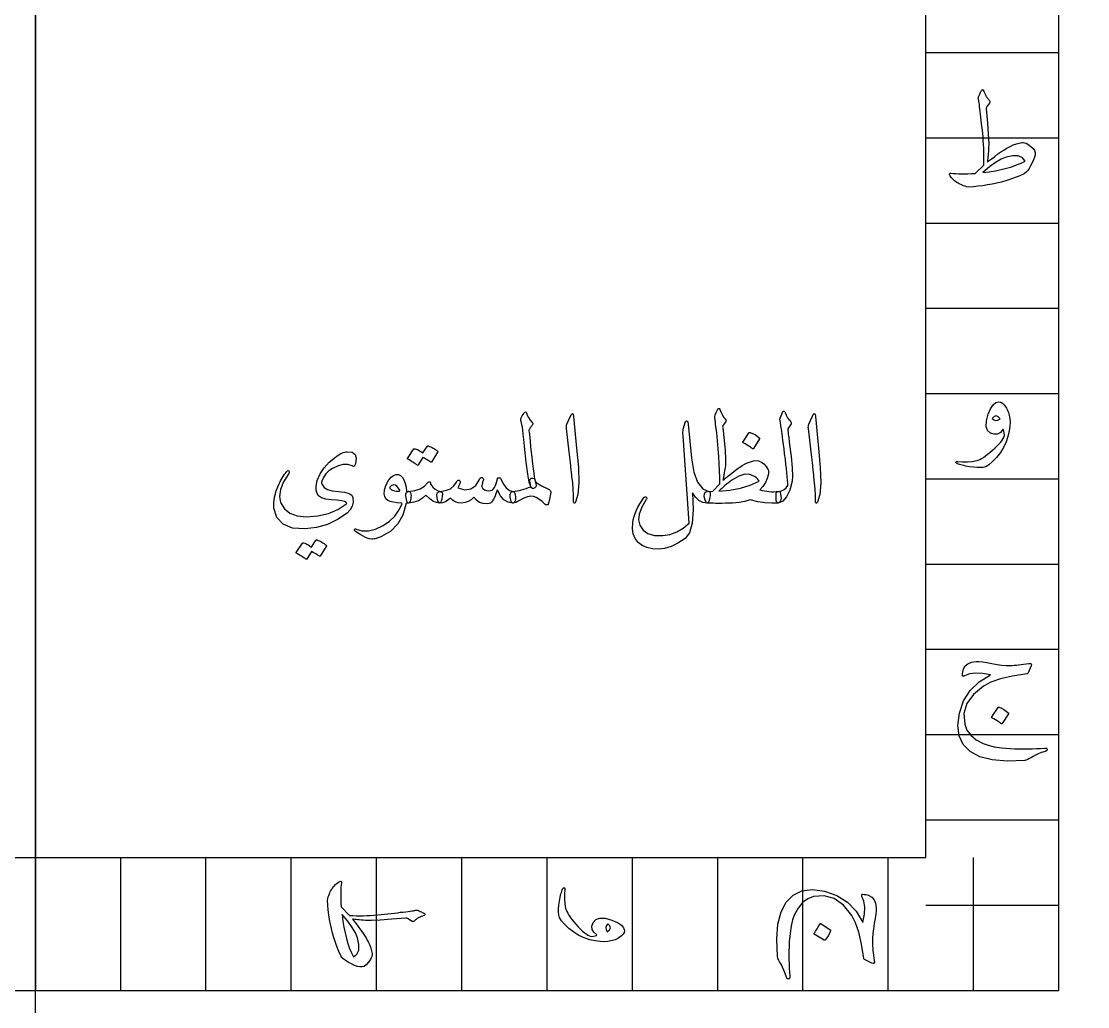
# Model space of a CAD drawing. Header units: millimetres. Extents: x -60 to 60, y -60 to 79.
# Drawn here: x -0.51 to 37.96, y -37.5 to -1.94 of the extents above; entities that cross this region are included whole.
import ezdxf

# ---------------------------------------------------------------- set-up
doc = ezdxf.new("R2010")
doc.units = ezdxf.units.MM
for name, color, linetype in [('CUT_OUTER', 1, 'Continuous'), ('ENGRAVE', 7, 'Continuous'), ('TEXT', 5, 'Continuous')]:
    doc.layers.add(name, color=color, linetype=linetype)

msp = doc.modelspace()

# ---------------------------------------------------------------- linework, layer by layer
at = {"layer": 'CUT_OUTER'}
msp.add_arc((-0.0001, -0.0001), 59.9999, 178.596765, 0.149578, dxfattribs=at)
at = {"layer": 'ENGRAVE'}
for points in [[(0, -54.3), (0, 54.3)], [(-36.924, 0), (-36.924, -36.924), (36.924, -36.924), (36.924, 0)], [(-32.1239, 0), (-32.1239, -32.1239), (32.1239, -32.1239), (32.1239, 0)], [(0, 0), (0, -36.924)], [(36.924, -3.077), (32.1239, -3.077)], [(36.924, -6.154), (32.1239, -6.154)], [(36.924, -9.231), (32.1239, -9.231)], [(36.924, -12.308), (32.1239, -12.308)], [(36.924, -15.385), (32.1239, -15.385)], [(36.924, -18.462), (32.1239, -18.462)], [(36.924, -21.539), (32.1239, -21.539)], [(36.924, -24.616), (32.1239, -24.616)], [(36.924, -27.693), (32.1239, -27.693)], [(36.924, -30.77), (32.1239, -30.77)], [(0, -36.924), (0, -32.1239)], [(0, -36.924), (0, -32.1239)], [(3.077, -36.924), (3.077, -32.1239)], [(6.154, -36.924), (6.154, -32.1239)], [(9.231, -36.924), (9.231, -32.1239)], [(12.308, -36.924), (12.308, -32.1239)], [(15.385, -36.924), (15.385, -32.1239)], [(18.462, -36.924), (18.462, -32.1239)], [(21.539, -36.924), (21.539, -32.1239)], [(24.616, -36.924), (24.616, -32.1239)], [(27.693, -36.924), (27.693, -32.1239)], [(30.77, -36.924), (30.77, -32.1239)], [(33.847, -36.924), (33.847, -32.1239)], [(36.924, -33.847), (32.1239, -33.847)]]:
    msp.add_lwpolyline(points, dxfattribs=at)
for radius in [58.8, 58.8, 57.225, 54.3, 54.3]:
    msp.add_circle((0, 0), radius, dxfattribs=at)
at = {"layer": 'TEXT'}
for points in [[(34.0269, -4.6693), (34.049, -4.6188), (34.0687, -4.5741), (34.0861, -4.5352), (34.1012, -4.5021), (34.1137, -4.4751), (34.1233, -4.4545), (34.13, -4.4403), (34.1337, -4.4324), (34.1416, -4.4223), (34.1512, -4.415), (34.1625, -4.4107), (34.1755, -4.4092), (34.1863, -4.4109), (34.1953, -4.4162), (34.2025, -4.4249), (34.2081, -4.4371), (34.2324, -4.4963), (34.2545, -4.5486), (34.2743, -4.5939), (34.2917, -4.6322), (34.3017, -4.649), (34.3132, -4.667), (34.3261, -4.6862), (34.3405, -4.7065), (34.3566, -4.728), (34.3747, -4.7506), (34.3949, -4.7744), (34.4171, -4.7994), (34.431, -4.8247), (34.4357, -4.8493), (34.431, -4.8734), (34.4171, -4.897), (34.3288, -5.0131), (34.3169, -5.032), (34.3091, -5.0514), (34.3053, -5.0714), (34.3056, -5.0921), (34.3509, -5.6033), (34.3799, -6.0176), (34.3927, -6.335), (34.3892, -6.5553), (34.3844, -6.6376), (34.3794, -6.7127), (34.374, -6.7805), (34.3683, -6.841), (34.3624, -6.8946), (34.3561, -6.9415), (34.3496, -6.9817), (34.3428, -7.0152), (34.4817, -6.9089), (34.6105, -6.8131), (34.7291, -6.7278), (34.8375, -6.6529), (34.9355, -6.5881), (35.0227, -6.5333), (35.0992, -6.4883), (35.165, -6.4531), (35.282, -6.4009), (35.3914, -6.3602), (35.4934, -6.3312), (35.5877, -6.3138), (35.6376, -6.3123), (35.6899, -6.3219), (35.7445, -6.3425), (35.8014, -6.3742), (35.914, -6.454), (35.9965, -6.5309), (36.0488, -6.605), (36.0708, -6.6761), (36.0694, -6.7554), (36.0511, -6.8445), (36.0159, -6.9435), (35.964, -7.0524), (35.9059, -7.1595), (35.8525, -7.2486), (35.8037, -7.3198), (35.7596, -7.3729), (35.669, -7.44), (35.5134, -7.5157), (35.2927, -7.6002), (35.007, -7.6934), (34.8478, -7.7396), (34.6859, -7.7805), (34.5215, -7.8162), (34.3544, -7.8467), (34.1853, -7.8723), (34.0147, -7.8932), (33.8427, -7.9094), (33.6692, -7.921), (33.6058, -7.9083), (33.5455, -7.8932), (33.4885, -7.8757), (33.4346, -7.856), (33.3834, -7.8339), (33.3342, -7.8095), (33.287, -7.7828), (33.2418, -7.7538), (33.1626, -7.6957), (33.0967, -7.6377), (33.0441, -7.5796), (33.0049, -7.5215), (32.9834, -7.4733), (32.9794, -7.4402), (32.9927, -7.4222), (33.0235, -7.4193), (33.1105, -7.4296), (33.2041, -7.4373), (33.3044, -7.4424), (33.4114, -7.4449), (33.5251, -7.4447), (33.6454, -7.442), (33.7724, -7.4366), (33.9061, -7.4286), (34.2127, -7.1267), (34.2184, -7.0053), (34.2214, -6.8828), (34.2219, -6.7591), (34.2197, -6.6343), (34.2152, -6.508), (34.2086, -6.38), (34.2001, -6.2502), (34.1895, -6.1187), (34.1776, -5.9885), (34.1651, -5.8626), (34.152, -5.7411), (34.1384, -5.6239), (34.1247, -5.5109), (34.1117, -5.4015), (34.0992, -5.296), (34.0873, -5.1943), (34.0761, -5.1), (34.0658, -5.0172), (34.0564, -4.9456), (34.0478, -4.8853), (34.0401, -4.8361), (34.0333, -4.7977), (34.0273, -4.7699), (34.0223, -4.753), (34.0191, -4.7338), (34.0188, -4.7135), (34.0214, -4.692), (34.0269, -4.6693)], [(35.021, -6.8433), (34.8413, -6.9179), (34.6412, -7.0349), (34.4209, -7.1943), (34.1802, -7.3961), (34.4135, -7.3672), (34.6348, -7.3317), (34.8443, -7.2894), (35.0419, -7.2405), (35.2273, -7.1855), (35.4002, -7.1249), (35.5606, -7.0589), (35.7085, -6.9873), (35.608, -6.8634), (35.46, -6.798), (35.2643, -6.7914), (35.021, -6.8433)], [(34.3799, -16.1208), (34.4647, -15.9239), (34.5565, -15.784), (34.6552, -15.701), (34.7608, -15.6748), (34.827, -15.6864), (34.8909, -15.7213), (34.9525, -15.7794), (35.0117, -15.8606), (35.0401, -15.9077), (35.0651, -15.9559), (35.0866, -16.0052), (35.1046, -16.0557), (35.12, -16.1077), (35.1336, -16.1614), (35.1455, -16.2169), (35.1557, -16.2741), (35.1653, -16.4015), (35.1569, -16.5516), (35.1304, -16.7244), (35.086, -16.9198), (35.0204, -17.1221), (34.9304, -17.3158), (34.816, -17.5007), (34.6772, -17.6769), (34.5318, -17.8305), (34.402, -17.9429), (34.2879, -18.014), (34.1895, -18.0439), (34.089, -18.0492), (33.9735, -18.0462), (33.8428, -18.0352), (33.6971, -18.0161), (33.6232, -18.004), (33.5548, -17.9911), (33.492, -17.9773), (33.4346, -17.9626), (33.3825, -17.9477), (33.3353, -17.933), (33.2931, -17.9186), (33.2558, -17.9046), (33.2337, -17.8924), (33.2186, -17.879), (33.2105, -17.8645), (33.2093, -17.8488), (33.2166, -17.8331), (33.2291, -17.8233), (33.2468, -17.8192), (33.2697, -17.821), (33.4488, -17.8384), (33.6239, -17.8395), (33.7949, -17.8244), (33.9619, -17.7931), (34.0134, -17.7771), (34.0704, -17.7524), (34.133, -17.719), (34.2011, -17.6769), (34.2747, -17.6261), (34.3538, -17.5666), (34.4384, -17.4984), (34.5286, -17.4215), (34.6168, -17.3419), (34.6958, -17.2658), (34.7655, -17.1933), (34.8259, -17.1242), (34.8767, -17.0583), (34.9176, -16.9953), (34.9487, -16.9352), (34.9699, -16.878), (34.9577, -16.7914), (34.9443, -16.727), (34.9298, -16.6846), (34.9141, -16.6643), (34.8198, -16.7755), (34.7132, -16.835), (34.5945, -16.8428), (34.4636, -16.799), (34.3555, -16.7043), (34.3056, -16.5598), (34.3137, -16.3652), (34.3799, -16.1208)], [(17.8488, -17.1149), (17.8781, -17.4075), (17.9057, -17.6677), (17.9316, -17.8953), (17.9557, -18.0904), (17.978, -18.2527), (17.9986, -18.3819), (18.0175, -18.478), (18.0346, -18.541), (18.0596, -18.6223), (18.0648, -18.6896), (18.0503, -18.743), (18.0161, -18.7825), (17.974, -18.8043), (17.9359, -18.8046), (17.902, -18.7834), (17.872, -18.7407), (17.8195, -18.5778), (17.764, -18.2797), (17.7057, -17.8462), (17.6444, -17.2775), (17.6227, -17.0327), (17.6038, -16.8373), (17.5878, -16.6913), (17.5748, -16.5946), (17.5237, -16.3809), (17.517, -16.3432), (17.5155, -16.3089), (17.5193, -16.2781), (17.5283, -16.2508), (17.5681, -16.1841), (17.5991, -16.1324), (17.6215, -16.0958), (17.6351, -16.0743), (17.663, -16.0427), (17.6862, -16.0314), (17.7048, -16.0404), (17.7188, -16.0697), (17.744, -16.1527), (17.7873, -16.2392), (17.8485, -16.3292), (17.9278, -16.4227), (17.9423, -16.4413), (17.9487, -16.4599), (17.947, -16.4785), (17.9371, -16.497), (17.9213, -16.5195), (17.9063, -16.5406), (17.8922, -16.5602), (17.879, -16.5783), (17.8667, -16.595), (17.8552, -16.6103), (17.8446, -16.6241), (17.8349, -16.6364), (17.821, -16.6573), (17.8117, -16.6782), (17.807, -16.6991), (17.807, -16.72), (17.8131, -16.7656), (17.8221, -16.8466), (17.834, -16.963), (17.8488, -17.1149)], [(19.2935, -16.2137), (19.3379, -16.1277), (19.3736, -16.0976), (19.4006, -16.1231), (19.4189, -16.2044), (19.5258, -17.3425), (19.5894, -18.041), (19.6036, -18.599), (19.5684, -19.0165), (19.484, -19.2935), (19.4686, -19.3162), (19.4549, -19.3283), (19.443, -19.3301), (19.4329, -19.3214), (19.4247, -19.3077), (19.4189, -19.29), (19.4154, -19.2682), (19.4143, -19.2424), (19.4143, -19.0412), (19.405, -18.8278), (19.3864, -18.6022), (19.3585, -18.3644), (19.3524, -18.3023), (19.3342, -18.1345), (19.3037, -17.861), (19.261, -17.4818), (19.1588, -16.6411), (19.1565, -16.5963), (19.1588, -16.5551), (19.1658, -16.5174), (19.1774, -16.4831)], [(25.7876, -19.2145), (25.6012, -19.2656), (25.3904, -19.3028), (25.1553, -19.326), (24.8957, -19.3353), (24.7655, -19.3371), (24.6489, -19.3376), (24.546, -19.3371), (24.4567, -19.3353), (24.3811, -19.333), (24.3191, -19.3307), (24.2708, -19.3283), (24.2361, -19.326), (24.2178, -19.3159), (24.2001, -19.2947), (24.1829, -19.2624), (24.1664, -19.2192), (24.1342, -19.0882), (24.135, -18.9927), (24.169, -18.9326), (24.2361, -18.9079), (24.4358, -18.9033), (24.6913, -18.6292), (24.691, -18.4005), (24.6855, -18.1601), (24.6748, -17.9081), (24.6588, -17.6444), (24.6376, -17.3695), (24.6112, -17.0835), (24.5795, -16.7865), (24.5427, -16.4785), (24.5382, -16.4343), (24.534, -16.3949), (24.53, -16.36), (24.5264, -16.3298), (24.5228, -16.3043), (24.5189, -16.2834), (24.5147, -16.2671), (24.5102, -16.2555), (24.5102, -16.2114), (24.5287, -16.144), (24.5659, -16.0534), (24.6216, -15.9396), (24.6292, -15.9274), (24.6379, -15.9187), (24.6478, -15.9135), (24.6588, -15.9117), (24.6698, -15.9138), (24.6797, -15.9199), (24.6884, -15.93), (24.696, -15.9443), (24.7447, -16.0601), (24.7935, -16.1568), (24.8423, -16.2343), (24.8911, -16.2927), (24.912, -16.3194), (24.9189, -16.3484), (24.912, -16.3798), (24.8911, -16.4134), (24.8121, -16.5156), (24.8025, -16.5325), (24.797, -16.5551), (24.7955, -16.5836), (24.7982, -16.6178), (24.8495, -17.0568), (24.8829, -17.4261), (24.8983, -17.7257), (24.8957, -17.9557), (24.8922, -17.9967), (24.8864, -18.0457), (24.8783, -18.1024), (24.8678, -18.167), (24.8554, -18.2392), (24.8411, -18.3186), (24.8252, -18.4052), (24.8074, -18.4992), (25.0748, -18.2817), (25.3057, -18.1078), (25.4999, -17.9774), (25.6575, -17.8906), (25.7943, -17.8346), (25.9119, -17.8012), (26.0103, -17.7905), (26.0895, -17.8024), (26.1932, -17.8456), (26.2858, -17.915), (26.3674, -18.0105), (26.4379, -18.1322), (26.4472, -18.1563), (26.4519, -18.1868), (26.4519, -18.2236), (26.4472, -18.2669), (26.4031, -18.4373), (26.3357, -18.5909), (26.2452, -18.7277), (26.1314, -18.8476), (26.219, -18.8689), (26.3056, -18.8865), (26.3909, -18.9003), (26.4751, -18.9103), (26.5581, -18.9162), (26.64, -18.9178), (26.7207, -18.9151), (26.8003, -18.9079), (26.8299, -18.9097), (26.8537, -18.9242), (26.8717, -18.9515), (26.8839, -18.9916), (26.8993, -19.0755), (26.9036, -19.146), (26.897, -19.2032), (26.8792, -19.2471), (26.8551, -19.2816), (26.834, -19.3063), (26.8157, -19.3211), (26.8003, -19.326), (26.5663, -19.333), (26.3195, -19.3167), (26.0599, -19.2772), (25.7876, -19.2145)], [(26.87, -16.2601), (26.9013, -16.1844), (26.9257, -16.1243), (26.9431, -16.0798), (26.9536, -16.0511), (26.9617, -16.0328), (26.9721, -16.0197), (26.9849, -16.0119), (27, -16.0093), (27.0171, -16.0122), (27.0314, -16.0209), (27.0427, -16.0354), (27.0511, -16.0557), (27.0897, -16.1553), (27.1359, -16.245), (27.1896, -16.3249), (27.2509, -16.3949), (27.268, -16.4172), (27.2729, -16.4425), (27.2657, -16.4706), (27.2462, -16.5017), (27.144, -16.6457), (27.151, -16.7101), (27.158, -16.7734), (27.1649, -16.8356), (27.1719, -16.8965), (27.1789, -16.9563), (27.1858, -17.015), (27.1928, -17.0725), (27.1998, -17.1288), (27.2639, -17.6502), (27.3031, -18.0579), (27.3174, -18.3517), (27.3066, -18.5317), (27.2189, -18.8583), (27.1045, -19.0996), (26.9634, -19.2555), (26.7956, -19.326), (26.791, -19.326), (26.7863, -19.326), (26.7817, -19.326), (26.777, -19.326), (26.7495, -19.2999), (26.7318, -19.2401), (26.7239, -19.1466), (26.7259, -19.0194), (26.7303, -18.9724), (26.7434, -18.9381), (26.7651, -18.9167), (26.7956, -18.9079), (26.9135, -18.8844), (27.0116, -18.8418), (27.09, -18.7799), (27.1487, -18.6989), (27.1447, -18.6016), (27.1376, -18.491), (27.1273, -18.3671), (27.1138, -18.2297), (27.0974, -18.0796), (27.0784, -17.9173), (27.0568, -17.7429), (27.0325, -17.5562), (27.0102, -17.3727), (26.9896, -17.2078), (26.9707, -17.0614), (26.9536, -16.9337), (26.9388, -16.8245), (26.9269, -16.734), (26.9179, -16.662), (26.9118, -16.6085), (26.8653, -16.3438), (26.8639, -16.3176), (26.8641, -16.295), (26.8662, -16.2758), (26.87, -16.2601)], [(28.022, -16.2137), (28.0664, -16.1277), (28.1021, -16.0976), (28.1291, -16.1231), (28.1474, -16.2044), (28.2542, -17.3425), (28.3178, -18.041), (28.3321, -18.599), (28.2969, -19.0165), (28.2124, -19.2935), (28.197, -19.3162), (28.1834, -19.3283), (28.1715, -19.3301), (28.1613, -19.3214), (28.1532, -19.3077), (28.1474, -19.29), (28.1439, -19.2682), (28.1428, -19.2424), (28.1428, -19.0412), (28.1335, -18.8278), (28.1149, -18.6022), (28.087, -18.3644), (28.0809, -18.3023), (28.0626, -18.1345), (28.0321, -17.861), (27.9895, -17.4818), (27.8873, -16.6411), (27.8849, -16.5963), (27.8873, -16.5551), (27.8942, -16.5174), (27.9058, -16.4831)], [(23.6694, -17.7095), (23.7521, -18.2088), (23.8888, -18.5781), (24.0796, -18.8174), (24.3243, -18.9265), (24.34, -18.9498), (24.3452, -18.9962), (24.34, -19.0659), (24.3243, -19.1588), (24.3087, -19.232), (24.2895, -19.2842), (24.2669, -19.3156), (24.2407, -19.326), (24.0822, -19.3028), (23.9411, -19.2331), (23.8174, -19.117), (23.7112, -18.9544), (23.7358, -19.5699), (23.6984, -20.0507), (23.5988, -20.3968), (23.4371, -20.6081), (23.1804, -20.7751), (22.9354, -20.895), (22.702, -20.9678), (22.4802, -20.9937), (22.2586, -20.9818), (22.0633, -20.9368), (21.894, -20.8587), (21.7509, -20.7475), (21.6408, -20.6075), (21.5709, -20.4432), (21.5409, -20.2545), (21.5511, -20.0414), (21.5716, -19.9276), (21.6005, -19.8138), (21.6378, -19.7), (21.6835, -19.5862), (21.7379, -19.4723), (21.8014, -19.3585), (21.8738, -19.2447), (21.9552, -19.1309), (21.9674, -19.1187), (21.9808, -19.11), (21.9953, -19.1048), (22.011, -19.103), (22.0241, -19.1048), (22.0354, -19.11), (22.045, -19.1187), (22.0528, -19.1309), (22.0572, -19.1457), (22.0563, -19.1623), (22.0502, -19.1806), (22.0389, -19.2006), (21.8795, -19.4761), (21.7869, -19.722), (21.761, -19.9383), (21.802, -20.125), (21.9219, -20.3053), (22.1004, -20.4281), (22.3376, -20.4934), (22.6335, -20.5013), (22.8953, -20.4595), (23.1421, -20.3712), (23.3738, -20.2365), (23.5904, -20.0553), (23.3674, -16.8965), (23.3625, -16.8211), (23.3616, -16.7572), (23.3648, -16.7049), (23.3721, -16.6643), (23.4603, -16.3856), (23.494, -16.3618), (23.5207, -16.3693), (23.5404, -16.4082), (23.5532, -16.4785)], [(34.8027, -16.2927), (34.7341, -16.2096), (34.6633, -16.1788), (34.5901, -16.2003), (34.5146, -16.2741), (34.5762, -16.324), (34.6447, -16.3438), (34.7202, -16.3333), (34.8027, -16.2927)], [(25.7504, -16.7851), (25.7562, -16.7792), (25.7644, -16.7758), (25.7748, -16.7746), (25.7876, -16.7758), (25.8779, -16.8123), (25.963, -16.8571), (26.0428, -16.9099), (26.1174, -16.9709), (26.1247, -16.9802), (26.1279, -16.9894), (26.127, -16.9987), (26.1221, -17.008), (25.9037, -17.3611), (25.8956, -17.3695), (25.8852, -17.3715), (25.8724, -17.3672), (25.8573, -17.3564), (25.8442, -17.3471), (25.8236, -17.3332), (25.7954, -17.3146), (25.7597, -17.2914), (25.7159, -17.2635), (25.6633, -17.231), (25.6021, -17.1938), (25.5321, -17.152), (25.5228, -17.1451), (25.5182, -17.1381), (25.5182, -17.1311), (25.5228, -17.1242)], [(14.1419, -17.2728), (14.1477, -17.267), (14.1558, -17.2635), (14.1663, -17.2624), (14.1791, -17.2635), (14.2248, -17.2806), (14.2691, -17.2995), (14.3119, -17.3201), (14.3533, -17.3425), (14.3935, -17.3669), (14.4328, -17.3936), (14.4713, -17.4226), (14.5089, -17.454), (14.5161, -17.4636), (14.5193, -17.4737), (14.5184, -17.4845), (14.5135, -17.4958), (14.2905, -17.8488), (14.2844, -17.8535), (14.2754, -17.8535), (14.2635, -17.8488), (14.2487, -17.8395), (14.2386, -17.831), (14.222, -17.8192), (14.1991, -17.8043), (14.1698, -17.7861), (14.1338, -17.7645), (14.0908, -17.7391), (14.0409, -17.7099), (13.984, -17.6769), (13.8074, -17.951), (13.7993, -17.9594), (13.7889, -17.9615), (13.7761, -17.9571), (13.761, -17.9464), (13.7479, -17.9371), (13.7273, -17.9231), (13.6991, -17.9046), (13.6634, -17.8813), (13.6196, -17.8535), (13.567, -17.821), (13.5058, -17.7838), (13.4358, -17.742), (13.4286, -17.735), (13.4254, -17.728), (13.4262, -17.7211), (13.4312, -17.7141), (13.6588, -17.375), (13.6646, -17.3692), (13.6727, -17.3657), (13.6832, -17.3646), (13.6959, -17.3657), (13.7348, -17.3783), (13.7726, -17.393), (13.8092, -17.4097), (13.8446, -17.4284), (13.8789, -17.4489), (13.912, -17.4708), (13.9439, -17.4942), (13.9747, -17.519)], [(11.4244, -17.9882), (11.274, -17.938), (11.1062, -17.9359), (10.921, -17.9821), (10.7183, -18.0764), (10.5897, -18.1664), (10.4826, -18.2739), (10.3969, -18.3987), (10.3328, -18.541), (10.3264, -18.5694), (10.3258, -18.599), (10.331, -18.6298), (10.3421, -18.6617), (10.4158, -18.761), (10.5395, -18.8359), (10.7131, -18.8865), (10.9367, -18.9126), (11.1573, -18.9361), (11.3176, -18.9788), (11.4174, -19.0406), (11.4569, -19.1216), (11.4613, -19.2912), (11.4279, -19.4422), (11.3568, -19.5745), (11.2479, -19.6884), (10.9021, -19.9244), (10.5337, -20.0983), (10.1426, -20.2101), (9.7289, -20.2597), (9.2771, -20.2284), (8.9392, -20.0925), (8.715, -19.8521), (8.6047, -19.5072), (8.5983, -19.3179), (8.6256, -19.1123), (8.6866, -18.8905), (8.7812, -18.6525), (8.8142, -18.5863), (8.848, -18.5224), (8.8827, -18.4608), (8.9183, -18.4016), (8.955, -18.3444), (8.9932, -18.289), (9.0328, -18.2353), (9.0739, -18.1833), (9.096, -18.1618), (9.1157, -18.1531), (9.1331, -18.1572), (9.1482, -18.174), (9.1566, -18.1949), (9.1587, -18.2158), (9.1543, -18.2367), (9.1436, -18.2576), (8.9525, -18.5654), (8.8393, -18.8429), (8.8039, -19.0903), (8.8463, -19.3074), (8.9827, -19.5362), (9.1831, -19.6976), (9.4473, -19.7917), (9.7753, -19.8184), (10.1957, -19.785), (10.5743, -19.6988), (10.9111, -19.5597), (11.2061, -19.3678), (11.2238, -19.3516), (11.2305, -19.3353), (11.2261, -19.3191), (11.2107, -19.3028), (11.1483, -19.2726), (11.04, -19.2471), (10.8858, -19.2261), (10.6858, -19.2099), (10.4823, -19.1849), (10.327, -19.1379), (10.2198, -19.0688), (10.1609, -18.9776), (10.1336, -18.8705), (10.126, -18.7581), (10.1382, -18.6406), (10.1702, -18.5177), (10.2738, -18.2765), (10.4175, -18.0544), (10.6013, -17.8514), (10.8252, -17.6677), (10.8847, -17.6241), (10.9425, -17.5864), (10.9985, -17.5544), (11.0528, -17.5283), (11.105, -17.5077), (11.155, -17.4923), (11.2026, -17.4821), (11.2479, -17.4772), (11.425, -17.4937), (11.5336, -17.5713), (11.5736, -17.7098), (11.5452, -17.9092), (11.5237, -17.9629), (11.4964, -17.994), (11.4633, -18.0024), (11.4244, -17.9882)], [(13.3661, -19.3771), (13.2573, -19.7595), (13.0746, -20.0797), (12.8183, -20.3378), (12.4882, -20.5338), (12.442, -20.5537), (12.3964, -20.5715), (12.3514, -20.5874), (12.307, -20.6012), (12.2635, -20.6126), (12.2211, -20.6215), (12.1798, -20.6277), (12.1398, -20.6313), (12.0399, -20.6171), (11.9075, -20.5651), (11.7426, -20.4754), (11.5452, -20.348), (11.524, -20.3297), (11.5115, -20.312), (11.5077, -20.2949), (11.5127, -20.2783), (11.5237, -20.2655), (11.5382, -20.2597), (11.5562, -20.2609), (11.5777, -20.269), (11.783, -20.3355), (12.0132, -20.3352), (12.2684, -20.2681), (12.5486, -20.1343), (12.7773, -19.979), (12.9666, -19.7964), (13.1164, -19.5864), (13.2268, -19.3492), (13.2259, -19.3408), (13.2233, -19.3342), (13.2189, -19.3292), (13.2128, -19.326), (13.0529, -19.3167), (12.9167, -19.2981), (12.8043, -19.2703), (12.7158, -19.2331), (12.6473, -19.1756), (12.6043, -19.0961), (12.5869, -18.9945), (12.595, -18.8708), (12.5976, -18.8544), (12.6008, -18.8377), (12.6046, -18.8207), (12.609, -18.8034), (12.6139, -18.7856), (12.6194, -18.7668), (12.6255, -18.7472), (12.6322, -18.7268), (12.6868, -18.5941), (12.753, -18.4841), (12.8308, -18.3967), (12.9202, -18.3319), (13.0116, -18.2965), (13.0955, -18.2971), (13.1719, -18.3337), (13.2407, -18.4063), (13.3008, -18.5073), (13.3464, -18.6246), (13.3775, -18.7581), (13.394, -18.9079), (13.4031, -18.9078), (13.412, -18.9074), (13.4206, -18.9066), (13.4288, -18.9056), (13.4371, -18.9046), (13.4457, -18.9039), (13.4545, -18.9034), (13.4637, -18.9033), (13.495, -18.91), (13.5194, -18.93), (13.5368, -18.9634), (13.5473, -19.0101), (13.5517, -19.0615), (13.5508, -19.1135), (13.5447, -19.166), (13.5334, -19.2192), (13.5186, -19.2659), (13.502, -19.2993), (13.4837, -19.3193), (13.4637, -19.326), (13.3754, -19.326), (13.3748, -19.3344), (13.3731, -19.3458), (13.3702, -19.36), (13.3661, -19.3771)], [(15.1871, -18.5735), (15.2016, -18.5482), (15.2173, -18.5282), (15.2341, -18.5134), (15.2521, -18.5038), (15.2701, -18.5), (15.287, -18.5026), (15.3026, -18.5116), (15.3171, -18.527), (15.3273, -18.5476), (15.3299, -18.5723), (15.325, -18.6011), (15.3125, -18.6339), (15.3034, -18.6504), (15.2945, -18.6676), (15.2859, -18.6853), (15.2777, -18.7036), (15.2691, -18.7221), (15.2597, -18.7407), (15.2494, -18.7593), (15.2382, -18.7779), (15.498, -18.8444), (15.7155, -18.8162), (15.8905, -18.6934), (16.0232, -18.4759), (16.0375, -18.4507), (16.0523, -18.4306), (16.0676, -18.4158), (16.0836, -18.4063), (16.1016, -18.4022), (16.1185, -18.4039), (16.1341, -18.4115), (16.1487, -18.4248), (16.1594, -18.4428), (16.1637, -18.4643), (16.1617, -18.4893), (16.1533, -18.5177), (16.1295, -18.5866), (16.1138, -18.6443), (16.1063, -18.6911), (16.1068, -18.7268), (16.1228, -18.7776), (16.1568, -18.8185), (16.2088, -18.8496), (16.2787, -18.8708), (16.3548, -18.8801), (16.4204, -18.8754), (16.4756, -18.8568), (16.5203, -18.8243), (16.5592, -18.7712), (16.5969, -18.6908), (16.6335, -18.5831), (16.6689, -18.4481), (16.6741, -18.4318), (16.6852, -18.4202), (16.702, -18.4132), (16.7247, -18.4109), (16.7479, -18.4132), (16.7665, -18.4202), (16.7804, -18.4318), (16.7897, -18.4481), (16.8803, -18.6388), (16.9848, -18.779), (17.1033, -18.8688), (17.2356, -18.9079), (17.2632, -18.9196), (17.2856, -18.9451), (17.3027, -18.9846), (17.3146, -19.038), (17.323, -19.0958), (17.3251, -19.1483), (17.3207, -19.1957), (17.31, -19.2378), (17.2949, -19.2764), (17.2775, -19.304), (17.2577, -19.3205), (17.2356, -19.326), (17.058, -19.2973), (16.9058, -19.2111), (16.7792, -19.0673), (16.6782, -18.8661), (16.6733, -18.8557), (16.6678, -18.8522), (16.6617, -18.8557), (16.655, -18.8661), (16.612, -18.9982), (16.5714, -19.1065), (16.533, -19.191), (16.497, -19.2517), (16.4579, -19.295), (16.4146, -19.3272), (16.3673, -19.3484), (16.3159, -19.3585), (16.1611, -19.3484), (16.0267, -19.304), (15.9126, -19.2253), (15.8188, -19.1123), (15.723, -19.2058), (15.6168, -19.2726), (15.5001, -19.3127), (15.3729, -19.326), (15.2507, -19.3147), (15.1441, -19.2807), (15.0532, -19.2241), (14.978, -19.1449), (14.886, -19.2241), (14.7911, -19.2807), (14.6932, -19.3147), (14.5925, -19.326), (14.5527, -19.3066), (14.5216, -19.2482), (14.4993, -19.151), (14.4856, -19.0148), (14.4906, -18.9733), (14.51, -18.9416), (14.544, -18.9199), (14.5925, -18.9079), (14.8021, -18.8748), (14.9711, -18.8081), (15.0994, -18.7076), (15.1871, -18.5735)], [(17.886, -18.4341), (17.9406, -18.4295), (17.9835, -18.4434), (18.0149, -18.4759), (18.0346, -18.527), (18.0436, -18.5523), (18.0613, -18.577), (18.0878, -18.6011), (18.1229, -18.6246), (18.145, -18.6369), (18.1693, -18.6507), (18.1961, -18.666), (18.2251, -18.6827), (18.2564, -18.7002), (18.2901, -18.7181), (18.3261, -18.7362), (18.3644, -18.7547), (18.4359, -18.7892), (18.4922, -18.8185), (18.5334, -18.8426), (18.5596, -18.8615), (18.5773, -18.878), (18.5886, -18.8952), (18.5935, -18.9129), (18.5921, -18.9312), (18.5726, -19.07), (18.5514, -19.189), (18.5285, -19.2883), (18.5038, -19.3678), (18.4974, -19.378), (18.4875, -19.3852), (18.4742, -19.3896), (18.4574, -19.3911), (18.4362, -19.3902), (18.419, -19.3876), (18.406, -19.3832), (18.397, -19.3771), (18.2797, -19.2682), (18.1693, -19.1832), (18.066, -19.1219), (17.9696, -19.0845), (17.872, -19.0763), (17.7559, -19.0984), (17.6212, -19.1507), (17.4679, -19.2331), (17.3939, -19.2738), (17.3297, -19.3028), (17.2754, -19.3202), (17.231, -19.326), (17.2095, -19.3222), (17.1915, -19.3109), (17.177, -19.2921), (17.166, -19.2656), (17.1282, -19.1144), (17.1265, -19.0043), (17.1607, -18.9355), (17.231, -18.9079), (17.3062, -18.8992), (17.3831, -18.887), (17.4618, -18.8714), (17.5422, -18.8522), (17.6241, -18.8293), (17.7071, -18.8023), (17.7913, -18.7712), (17.8767, -18.7361), (17.8494, -18.6109), (17.8419, -18.5189), (17.854, -18.46), (17.886, -18.4341)], [(25.9409, -18.3644), (25.7803, -18.2913), (25.5913, -18.2901), (25.3739, -18.361), (25.128, -18.5038), (25.0637, -18.5488), (25.0008, -18.5956), (24.9394, -18.644), (24.8795, -18.6943), (24.8209, -18.7457), (24.7639, -18.7976), (24.7083, -18.8502), (24.6542, -18.9033), (25.0571, -18.8632), (25.4346, -18.7895), (25.7864, -18.6821), (26.1128, -18.541), (26.0846, -18.4986), (26.0466, -18.455), (25.9987, -18.4103), (25.9409, -18.3644)], [(13.1432, -18.8568), (13.0944, -18.7718), (13.041, -18.7117), (12.9829, -18.6766), (12.9202, -18.6664), (12.8827, -18.6763), (12.8493, -18.6919), (12.82, -18.7134), (12.7948, -18.7407), (12.7866, -18.7552), (12.7855, -18.7709), (12.7913, -18.7878), (12.8041, -18.8058), (12.852, -18.8478), (12.9213, -18.8766), (13.0122, -18.892), (13.1246, -18.894), (13.1362, -18.8917), (13.1432, -18.8847), (13.1455, -18.8731), (13.1432, -18.8568)], [(14.5925, -18.9079), (14.6294, -18.9199), (14.6564, -18.9323), (14.6735, -18.9454), (14.6807, -18.959), (14.6842, -18.9799), (14.6854, -19.0055), (14.6842, -19.0357), (14.6807, -19.0705), (14.663, -19.1823), (14.6424, -19.2621), (14.6189, -19.3101), (14.5925, -19.326), (14.4671, -19.3083), (14.3416, -19.2552), (14.2162, -19.1666), (14.0908, -19.0427), (13.9712, -19.1562), (13.826, -19.2412), (13.6553, -19.2979), (13.459, -19.326), (13.4378, -19.3217), (13.4207, -19.3086), (13.4076, -19.2868), (13.3986, -19.2563), (13.3615, -19.0612), (13.3574, -19.0395), (13.3592, -19.0159), (13.3667, -18.9907), (13.3801, -18.9637), (13.3955, -18.9428), (13.4137, -18.9265), (13.4349, -18.9149), (13.459, -18.9079), (13.6936, -18.8731), (13.8864, -18.8104), (14.0374, -18.7198), (14.1465, -18.6014), (14.1593, -18.5851), (14.1744, -18.5735), (14.1918, -18.5665), (14.2116, -18.5642), (14.2299, -18.5668), (14.2429, -18.5746), (14.2508, -18.5877), (14.2534, -18.606), (14.254, -18.6234), (14.2557, -18.6385), (14.2586, -18.6513), (14.2627, -18.6617), (14.3408, -18.7555), (14.4218, -18.8278), (14.5057, -18.8786), (14.5925, -18.9079)], [(10.1237, -20.6685), (10.1295, -20.6627), (10.1377, -20.6592), (10.1481, -20.6581), (10.1609, -20.6592), (10.2066, -20.6763), (10.2509, -20.6952), (10.2937, -20.7158), (10.3351, -20.7382), (10.3753, -20.7626), (10.4146, -20.7893), (10.4531, -20.8183), (10.4907, -20.8497), (10.498, -20.8593), (10.5012, -20.8694), (10.5003, -20.8802), (10.4953, -20.8915), (10.2724, -21.2445), (10.2663, -21.2492), (10.2573, -21.2492), (10.2454, -21.2445), (10.2306, -21.2352), (10.2204, -21.2267), (10.2039, -21.2149), (10.1809, -21.2), (10.1516, -21.1818), (10.1156, -21.1602), (10.0726, -21.1348), (10.0227, -21.1056), (9.9658, -21.0726), (9.7893, -21.3467), (9.7811, -21.3551), (9.7707, -21.3572), (9.7579, -21.3528), (9.7428, -21.3421), (9.7297, -21.3328), (9.7091, -21.3188), (9.681, -21.3003), (9.6453, -21.277), (9.6014, -21.2492), (9.5489, -21.2166), (9.4876, -21.1795), (9.4176, -21.1377), (9.4104, -21.1307), (9.4072, -21.1237), (9.4081, -21.1168), (9.413, -21.1098), (9.6406, -20.7707), (9.6464, -20.7649), (9.6546, -20.7614), (9.665, -20.7603), (9.6778, -20.7614), (9.7167, -20.774), (9.7544, -20.7887), (9.791, -20.8054), (9.8264, -20.8241), (9.8607, -20.8446), (9.8938, -20.8665), (9.9257, -20.8899), (9.9565, -20.9147)], [(35.9291, -25.2031), (35.8176, -25.454), (35.8075, -25.4705), (35.7956, -25.483), (35.7819, -25.4914), (35.7666, -25.4958), (35.2512, -25.5771), (34.8201, -25.6769), (34.4731, -25.7954), (34.2104, -25.9324), (33.842, -26.2329), (33.6053, -26.563), (33.5005, -26.9228), (33.5275, -27.3121), (33.6094, -27.5229), (33.7482, -27.7093), (33.9439, -27.8713), (34.1964, -28.0089), (34.3738, -28.0704), (34.5948, -28.1204), (34.8593, -28.1587), (35.1673, -28.1854), (35.3311, -28.1932), (35.4925, -28.1982), (35.6516, -28.2002), (35.8084, -28.1993), (35.9622, -28.1959), (36.1126, -28.19), (36.2595, -28.1819), (36.403, -28.1715), (36.4366, -28.1691), (36.4633, -28.1715), (36.4831, -28.1784), (36.4959, -28.19), (36.5028, -28.2043), (36.5052, -28.2191), (36.5028, -28.2345), (36.4959, -28.2504), (36.4908, -28.259), (36.4848, -28.2661), (36.478, -28.2718), (36.4703, -28.276), (36.462, -28.2796), (36.4535, -28.2835), (36.4446, -28.2877), (36.4355, -28.2922), (36.3016, -28.3349), (36.1835, -28.3793), (36.081, -28.4255), (35.9942, -28.4734), (35.9386, -28.508), (35.8879, -28.5373), (35.8422, -28.5614), (35.8014, -28.5802), (35.7661, -28.5948), (35.7369, -28.6058), (35.7139, -28.6133), (35.6969, -28.6174), (35.0616, -28.6409), (34.5216, -28.5953), (34.0768, -28.4807), (33.7273, -28.2969), (33.4747, -28.0449), (33.3255, -27.7302), (33.2796, -27.3527), (33.3371, -26.9126), (33.4892, -26.4693), (33.7273, -26.0915), (34.0513, -25.7794), (34.4612, -25.5329), (34.1709, -25.4775), (33.9177, -25.4644), (33.7017, -25.4938), (33.5229, -25.5655), (33.5072, -25.5713), (33.4927, -25.5748), (33.4793, -25.5759), (33.4671, -25.5748), (33.457, -25.571), (33.4497, -25.5643), (33.4454, -25.5547), (33.4439, -25.5422), (33.4503, -25.4845), (33.4602, -25.4273), (33.4735, -25.3707), (33.4904, -25.3146), (33.5496, -25.2057), (33.6437, -25.1253), (33.7726, -25.0734), (33.9363, -25.0498), (34.04, -25.0507), (34.1697, -25.0626), (34.3256, -25.0855), (34.5077, -25.1195), (34.6955, -25.1535), (34.8689, -25.1764), (35.0277, -25.1883), (35.172, -25.1892), (35.2413, -25.1861), (35.3148, -25.1816), (35.3923, -25.1757), (35.4739, -25.1683), (35.5595, -25.1591), (35.6493, -25.148), (35.743, -25.1348), (35.8409, -25.1195), (35.8969, -25.1178), (35.9303, -25.1311), (35.941, -25.1596), (35.9291, -25.2031)], [(34.7307, -26.7082), (34.7365, -26.7024), (34.7446, -26.6989), (34.755, -26.6977), (34.7678, -26.6989), (34.8581, -26.7355), (34.9432, -26.7802), (35.023, -26.833), (35.0976, -26.894), (35.1049, -26.9033), (35.1081, -26.9126), (35.1072, -26.9219), (35.1023, -26.9312), (34.8839, -27.2842), (34.8758, -27.2926), (34.8654, -27.2947), (34.8526, -27.2903), (34.8375, -27.2796), (34.8244, -27.2703), (34.8038, -27.2563), (34.7757, -27.2378), (34.7399, -27.2145), (34.6961, -27.1867), (34.6436, -27.1541), (34.5823, -27.117), (34.5123, -27.0752), (34.503, -27.0682), (34.4984, -27.0612), (34.4984, -27.0543), (34.503, -27.0473)], [(13.7927, -34.0269), (13.8432, -34.049), (13.8879, -34.0687), (13.9268, -34.0861), (13.9599, -34.1012), (13.9869, -34.1137), (14.0075, -34.1233), (14.0217, -34.13), (14.0296, -34.1337), (14.0397, -34.1416), (14.047, -34.1512), (14.0513, -34.1625), (14.0528, -34.1755), (14.0511, -34.1863), (14.0458, -34.1953), (14.0371, -34.2025), (14.0249, -34.2081), (13.9657, -34.2324), (13.9134, -34.2545), (13.8681, -34.2743), (13.8298, -34.2917), (13.813, -34.3017), (13.795, -34.3132), (13.7758, -34.3261), (13.7555, -34.3405), (13.734, -34.3566), (13.7114, -34.3747), (13.6876, -34.3949), (13.6626, -34.4171), (13.6373, -34.431), (13.6127, -34.4357), (13.5886, -34.431), (13.565, -34.4171), (13.4489, -34.3288), (13.43, -34.3169), (13.4106, -34.3091), (13.3906, -34.3053), (13.3699, -34.3056), (12.8587, -34.3509), (12.4444, -34.3799), (12.127, -34.3927), (11.9067, -34.3892), (11.8244, -34.3844), (11.7493, -34.3794), (11.6815, -34.374), (11.621, -34.3683), (11.5674, -34.3624), (11.5205, -34.3561), (11.4803, -34.3496), (11.4468, -34.3428), (11.5531, -34.4817), (11.6489, -34.6105), (11.7342, -34.7291), (11.8091, -34.8375), (11.8739, -34.9355), (11.9287, -35.0227), (11.9737, -35.0992), (12.0089, -35.165), (12.0611, -35.282), (12.1018, -35.3914), (12.1308, -35.4934), (12.1482, -35.5877), (12.1497, -35.6376), (12.1401, -35.6899), (12.1195, -35.7445), (12.0878, -35.8014), (12.008, -35.914), (11.9311, -35.9965), (11.857, -36.0488), (11.7859, -36.0708), (11.7066, -36.0694), (11.6175, -36.0511), (11.5185, -36.0159), (11.4096, -35.964), (11.3025, -35.9059), (11.2134, -35.8525), (11.1422, -35.8037), (11.0891, -35.7596), (11.022, -35.669), (10.9463, -35.5134), (10.8618, -35.2927), (10.7686, -35.007), (10.7224, -34.8478), (10.6815, -34.6859), (10.6458, -34.5215), (10.6153, -34.3544), (10.5897, -34.1853), (10.5688, -34.0147), (10.5526, -33.8427), (10.541, -33.6692), (10.5537, -33.6058), (10.5688, -33.5455), (10.5863, -33.4885), (10.606, -33.4346), (10.6281, -33.3834), (10.6525, -33.3342), (10.6792, -33.287), (10.7082, -33.2418), (10.7663, -33.1626), (10.8243, -33.0967), (10.8824, -33.0441), (10.9405, -33.0049), (10.9887, -32.9834), (11.0218, -32.9794), (11.0398, -32.9927), (11.0427, -33.0235), (11.0324, -33.1105), (11.0247, -33.2041), (11.0196, -33.3044), (11.0171, -33.4114), (11.0173, -33.5251), (11.02, -33.6454), (11.0254, -33.7724), (11.0334, -33.9061), (11.3353, -34.2127), (11.4567, -34.2184), (11.5792, -34.2214), (11.7029, -34.2219), (11.8277, -34.2197), (11.954, -34.2152), (12.082, -34.2086), (12.2118, -34.2001), (12.3433, -34.1895), (12.4735, -34.1776), (12.5994, -34.1651), (12.7209, -34.152), (12.8381, -34.1384), (12.9511, -34.1247), (13.0605, -34.1117), (13.166, -34.0992), (13.2677, -34.0873), (13.362, -34.0761), (13.4448, -34.0658), (13.5164, -34.0564), (13.5767, -34.0478), (13.6259, -34.0401), (13.6643, -34.0333), (13.6921, -34.0273), (13.709, -34.0223), (13.7282, -34.0191), (13.7485, -34.0188), (13.77, -34.0214), (13.7927, -34.0269)], [(20.8032, -34.3799), (21.0001, -34.4647), (21.14, -34.5565), (21.223, -34.6552), (21.2492, -34.7608), (21.2376, -34.827), (21.2027, -34.8909), (21.1446, -34.9525), (21.0634, -35.0117), (21.0163, -35.0401), (20.9681, -35.0651), (20.9188, -35.0866), (20.8683, -35.1046), (20.8163, -35.12), (20.7626, -35.1336), (20.7071, -35.1455), (20.6499, -35.1557), (20.5225, -35.1653), (20.3724, -35.1569), (20.1996, -35.1304), (20.0042, -35.086), (19.8019, -35.0204), (19.6082, -34.9304), (19.4233, -34.816), (19.2471, -34.6772), (19.0935, -34.5318), (18.9811, -34.402), (18.91, -34.2879), (18.8801, -34.1895), (18.8748, -34.089), (18.8778, -33.9735), (18.8888, -33.8428), (18.9079, -33.6971), (18.92, -33.6232), (18.9329, -33.5548), (18.9467, -33.492), (18.9614, -33.4346), (18.9763, -33.3825), (18.991, -33.3353), (19.0054, -33.2931), (19.0194, -33.2558), (19.0316, -33.2337), (19.045, -33.2186), (19.0595, -33.2105), (19.0752, -33.2093), (19.0909, -33.2166), (19.1007, -33.2291), (19.1048, -33.2468), (19.103, -33.2697), (19.0856, -33.4488), (19.0845, -33.6239), (19.0996, -33.7949), (19.1309, -33.9619), (19.1469, -34.0134), (19.1716, -34.0704), (19.205, -34.133), (19.2471, -34.2011), (19.2979, -34.2747), (19.3574, -34.3538), (19.4256, -34.4384), (19.5025, -34.5286), (19.5821, -34.6168), (19.6582, -34.6958), (19.7307, -34.7655), (19.7998, -34.8259), (19.8657, -34.8767), (19.9287, -34.9176), (19.9888, -34.9487), (20.046, -34.9699), (20.1326, -34.9577), (20.197, -34.9443), (20.2394, -34.9298), (20.2597, -34.9141), (20.1485, -34.8198), (20.089, -34.7132), (20.0812, -34.5945), (20.125, -34.4636), (20.2197, -34.3555), (20.3642, -34.3056), (20.5588, -34.3137), (20.8032, -34.3799)], [(30.1829, -35.9291), (29.932, -35.8176), (29.9155, -35.8075), (29.903, -35.7956), (29.8946, -35.7819), (29.8902, -35.7666), (29.8089, -35.2512), (29.7091, -34.8201), (29.5906, -34.4731), (29.4536, -34.2104), (29.1531, -33.842), (28.823, -33.6053), (28.4632, -33.5005), (28.0739, -33.5275), (27.8631, -33.6094), (27.6767, -33.7482), (27.5147, -33.9439), (27.3771, -34.1964), (27.3156, -34.3738), (27.2656, -34.5948), (27.2273, -34.8593), (27.2006, -35.1673), (27.1928, -35.3311), (27.1878, -35.4925), (27.1858, -35.6516), (27.1867, -35.8084), (27.1901, -35.9622), (27.196, -36.1126), (27.2041, -36.2595), (27.2145, -36.403), (27.2169, -36.4366), (27.2145, -36.4633), (27.2076, -36.4831), (27.196, -36.4959), (27.1817, -36.5028), (27.1669, -36.5052), (27.1515, -36.5028), (27.1356, -36.4959), (27.127, -36.4908), (27.1199, -36.4848), (27.1142, -36.478), (27.11, -36.4703), (27.1064, -36.462), (27.1025, -36.4535), (27.0983, -36.4446), (27.0938, -36.4355), (27.0511, -36.3016), (27.0067, -36.1835), (26.9605, -36.081), (26.9126, -35.9942), (26.878, -35.9386), (26.8487, -35.8879), (26.8246, -35.8422), (26.8058, -35.8014), (26.7912, -35.7661), (26.7802, -35.7369), (26.7727, -35.7139), (26.7686, -35.6969), (26.7451, -35.0616), (26.7907, -34.5216), (26.9053, -34.0768), (27.0891, -33.7273), (27.3411, -33.4747), (27.6558, -33.3255), (28.0333, -33.2796), (28.4734, -33.3371), (28.9167, -33.4892), (29.2945, -33.7273), (29.6066, -34.0513), (29.8531, -34.4612), (29.9085, -34.1709), (29.9216, -33.9177), (29.8922, -33.7017), (29.8205, -33.5229), (29.8147, -33.5072), (29.8112, -33.4927), (29.8101, -33.4793), (29.8112, -33.4671), (29.815, -33.457), (29.8217, -33.4497), (29.8313, -33.4454), (29.8438, -33.4439), (29.9015, -33.4503), (29.9587, -33.4602), (30.0153, -33.4735), (30.0714, -33.4904), (30.1803, -33.5496), (30.2607, -33.6437), (30.3126, -33.7726), (30.3362, -33.9363), (30.3353, -34.04), (30.3234, -34.1697), (30.3005, -34.3256), (30.2665, -34.5077), (30.2325, -34.6955), (30.2096, -34.8689), (30.1977, -35.0277), (30.1968, -35.172), (30.1999, -35.2413), (30.2044, -35.3148), (30.2103, -35.3923), (30.2177, -35.4739), (30.2269, -35.5595), (30.238, -35.6493), (30.2512, -35.743), (30.2665, -35.8409), (30.2682, -35.8969), (30.2549, -35.9303), (30.2264, -35.941), (30.1829, -35.9291)], [(11.6187, -35.021), (11.5441, -34.8413), (11.4271, -34.6412), (11.2677, -34.4209), (11.0659, -34.1802), (11.0948, -34.4135), (11.1303, -34.6348), (11.1726, -34.8443), (11.2215, -35.0419), (11.2765, -35.2273), (11.3371, -35.4002), (11.4031, -35.5606), (11.4747, -35.7085), (11.5986, -35.608), (11.664, -35.46), (11.6706, -35.2643), (11.6187, -35.021)], [(20.6313, -34.8027), (20.7144, -34.7341), (20.7452, -34.6633), (20.7237, -34.5901), (20.6499, -34.5146), (20.6, -34.5762), (20.5802, -34.6447), (20.5907, -34.7202), (20.6313, -34.8027)], [(28.6778, -34.7307), (28.6836, -34.7365), (28.6871, -34.7446), (28.6883, -34.755), (28.6871, -34.7678), (28.6505, -34.8581), (28.6058, -34.9432), (28.553, -35.023), (28.492, -35.0976), (28.4827, -35.1049), (28.4734, -35.1081), (28.4641, -35.1072), (28.4548, -35.1023), (28.1018, -34.8839), (28.0934, -34.8758), (28.0913, -34.8654), (28.0957, -34.8526), (28.1064, -34.8375), (28.1157, -34.8244), (28.1297, -34.8038), (28.1482, -34.7757), (28.1715, -34.7399), (28.1993, -34.6961), (28.2319, -34.6436), (28.269, -34.5823), (28.3108, -34.5123), (28.3178, -34.503), (28.3248, -34.4984), (28.3317, -34.4984), (28.3387, -34.503)]]:
    msp.add_lwpolyline(points, close=True, dxfattribs=at)

doc.saveas('drawing.dxf')
